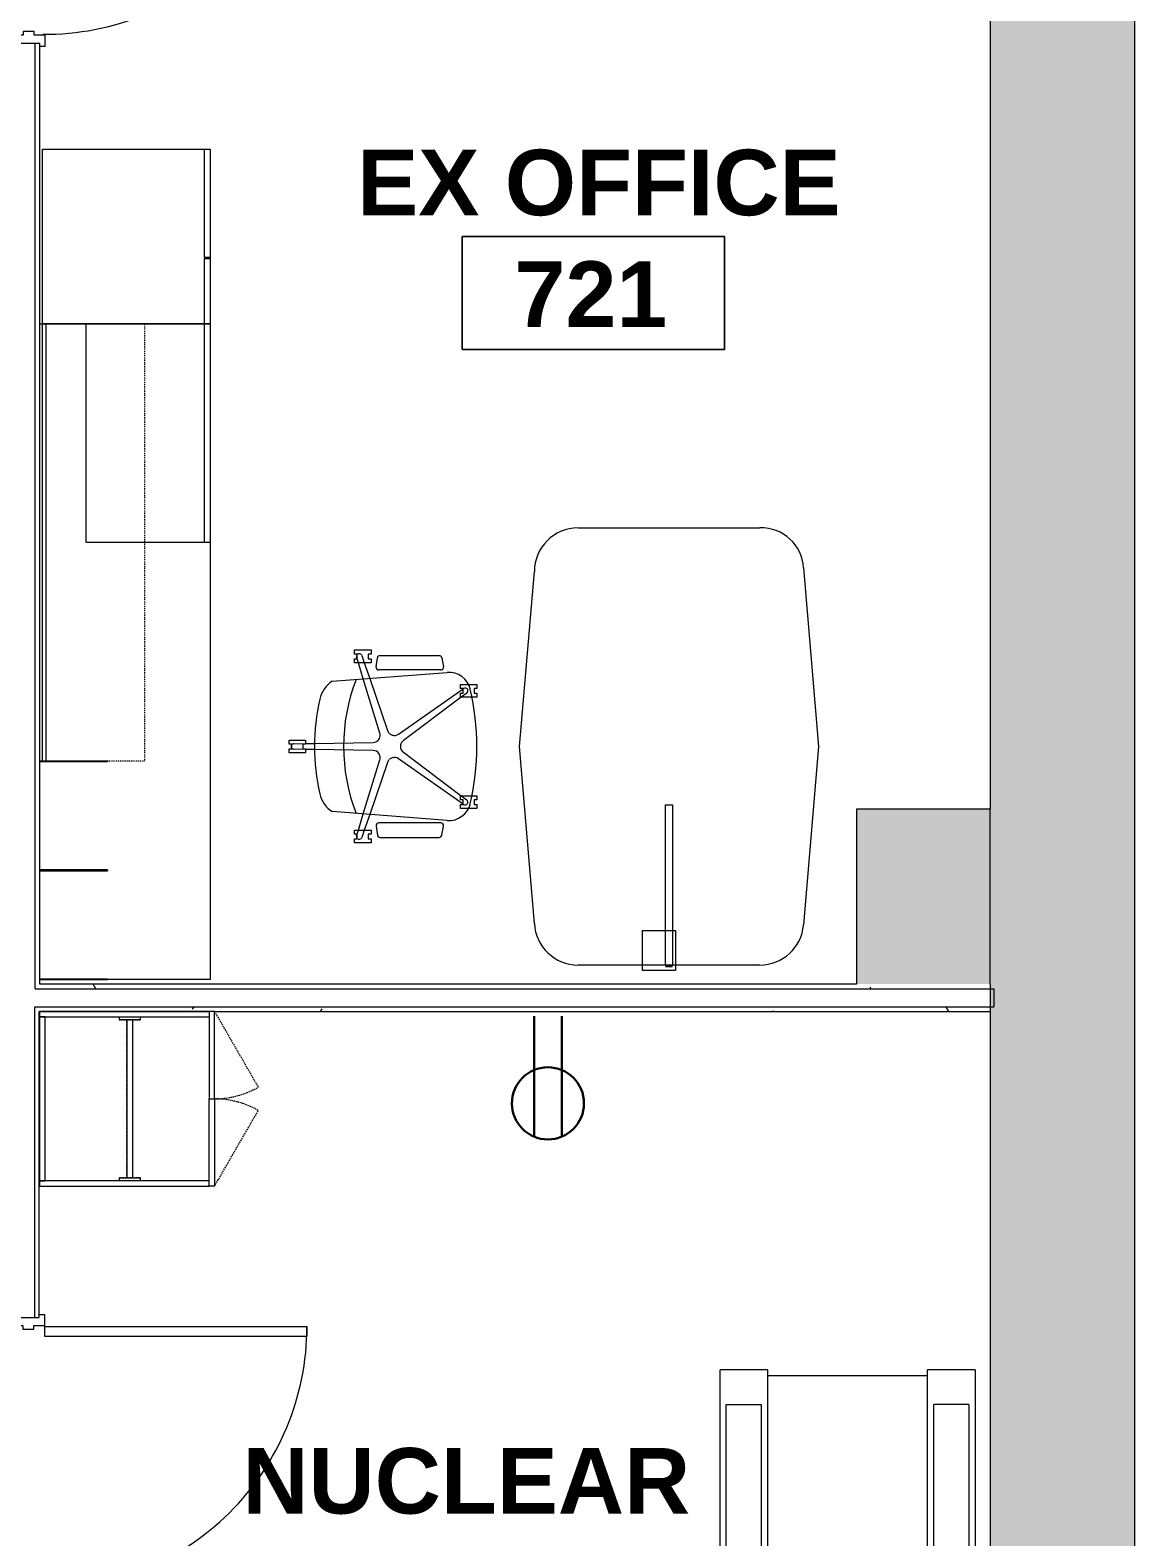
# Model space of a CAD drawing. Header units: inches. Extents: x 1076 to 2563, y 349 to 2134.
# Drawn here: x 2085.5 to 2237.1, y 1681.5 to 1888.4 of the extents above; entities that cross this region are included whole.
import ezdxf

# ---------------------------------------------------------------- set-up
doc = ezdxf.new("R2010")
doc.units = ezdxf.units.IN
doc.header["$MEASUREMENT"] = 0
doc.linetypes.add('Dash', pattern=[0.25, 0.125, -0.125])
doc.linetypes.add('Hidden', pattern=[0.28125, 0.1875, -0.09375])
for name, color, linetype, lineweight in [('A-ANNO-NOTE', 131, 'Continuous', 30), ('A-AREA-IDEN', 2, 'Continuous', 9), ('A-DOOR', 31, 'Continuous', 13), ('A-WALL', 113, 'Continuous', 13), ('A-WALL-PATT', 111, 'Continuous', 13), ('E-LITE-EQPM', 33, 'Continuous', 9), ('I-FURN', 30, 'Continuous', 9), ('I-FURN-PNLS', 30, 'Dash', 9), ('I-WALL', 2, 'Continuous', 13), ('Q-CASE', 31, 'Continuous', 13), ('Q-CASE-HDLN', 31, 'Dash', 9), ('Q-SPCQ', 91, 'Continuous', 9)]:
    doc.layers.add(name, color=color, linetype=linetype, lineweight=lineweight)
doc.styles.add('Swis721 Lt BT_B', font='', dxfattribs={"height": 9})
doc.styles.get('Swis721 Lt BT_B').set_extended_font_data('Swis721 Lt BT', bold=True)
pattern_1 = [(0, (0, 0), (30.72, 7.68), [1.267, -21.773, 1.267, -21.773, -122.88]), (0, (0, 0), (30.72, 7.68), [-46.08, 1.267, -44.813, 1.267, -21.773, -53.76]), (0, (0, 0), (30.72, 7.68), [-115.2, 1.267, -14.093, 1.267, -37.133]), (120, (11.52, 3.84), (-22.011075, 22.7643), [1.267, -21.773, 1.267, -21.773, -122.88]), (120, (11.52, 3.84), (-22.011075, 22.7643), [-46.08, 1.267, -44.813, 1.267, -21.773, -53.76]), (120, (11.52, 3.84), (-22.011075, 22.7643), [-115.2, 1.267, -14.093, 1.267, -37.133]), (240, (15.36, 19.2), (-8.708925, -30.4443), [1.267, -21.773, 1.267, -21.773, -122.88]), (240, (15.36, 19.2), (-8.708925, -30.4443), [-46.08, 1.267, -44.813, 1.267, -21.773, -53.76]), (240, (15.36, 19.2), (-8.708925, -30.4443), [-115.2, 1.267, -14.093, 1.267, -37.133])]

# ---------------------------------------------------------------- blocks, each defined once
blk = doc.blocks.new('Door - Single - Solid Door-7355446-Level XX  POWER _ SIGNAL')
at = {"layer": 'A-DOOR'}
for p, q in [((-14.01, 38.71), (-12.63, 38.71)), ((-14.01, 2.71), (-14.01, 38.71)), ((-12.63, 38.71), (-12.63, 2.71)), ((-12.63, 2.71), (-14.01, 2.71))]:
    blk.add_line(p, q, dxfattribs=at)
at = {"layer": 'A-DOOR', "lineweight": 9}
for p, q in [((-15.63, 2.71), (-15.63, 1.96)), ((-14.13, 2.71), (-15.63, 2.71)), ((-14.13, 1.21), (-14.13, 2.71)), ((23.62, 2.71), (22.12, 2.71)), ((22.12, 2.71), (22.12, 1.21)), ((23.62, 1.96), (23.62, 2.71)), ((-13.63, 1.21), (-14.13, 1.21)), ((-13.63, -0.29), (-13.63, 1.21)), ((22.12, 1.21), (21.62, 1.21)), ((21.62, 1.21), (21.62, -0.29)), ((-15.63, -1.79), (-15.63, -2.54)), ((-14.13, -2.54), (-14.13, -0.29)), ((-14.13, -0.29), (-13.63, -0.29)), ((21.62, -0.29), (22.12, -0.29)), ((22.12, -0.29), (22.12, -2.54)), ((23.62, -2.54), (23.62, -1.79)), ((-15.63, -2.54), (-14.13, -2.54)), ((22.12, -2.54), (23.62, -2.54))]:
    blk.add_line(p, q, dxfattribs=at)
blk.add_arc((-14.01, 2.71), 36, 359.5, 90, dxfattribs=at)
blk = doc.blocks.new('Treadmill_4768 - Treadmill_4768-6981837-Level XX  POWER _ SIGNAL')
at = {"layer": 'Q-SPCQ'}
for p, q in [((-28.5, -0.07), (-35, -0.07)), ((-35, -1.07), (-35, -0.08)), ((-35, -60.58), (-35, -1.07)), ((-28.5, -0.08), (-28.5, -1.07)), ((-6.5, -0.9), (-28.5, -0.9)), ((-28.5, -1.07), (-28.5, -51.95)), ((0, -0.07), (-6.5, -0.07)), ((-6.5, -1.07), (-6.5, -0.08)), ((-6.5, -51.95), (-6.5, -1.07)), ((0, -0.08), (0, -1.07)), ((0, -1.07), (0, -60.58)), ((-34.15, -56.67), (-34.15, -4.83)), ((-34.15, -4.83), (-29.35, -4.83)), ((-29.35, -4.83), (-29.35, -51.95)), ((-5.65, -51.95), (-5.65, -4.83)), ((-0.85, -4.83), (-5.65, -4.83)), ((-0.85, -4.83), (-0.85, -56.67)), ((-34.06, -36.9), (-34.06, -37.58)), ((-34.06, -36.9), (-31.06, -36.9)), ((-31.06, -37.58), (-31.06, -36.9)), ((-3.94, -36.9), (-3.94, -37.58)), ((-3.94, -36.9), (-0.94, -36.9)), ((-0.94, -37.58), (-0.94, -36.9)), ((-31.06, -37.58), (-34.06, -37.58)), ((-33.93, -37.58), (-33.93, -56.67)), ((-31.2, -52.08), (-31.2, -37.58)), ((-0.94, -37.58), (-3.94, -37.58)), ((-3.8, -37.58), (-3.8, -52.08)), ((-1.07, -56.67), (-1.07, -37.58)), ((-34, -56.67), (-34, -50.33)), ((-34, -50.33), (-33.93, -50.33)), ((-31.2, -50.33), (-31.12, -50.33)), ((-31.12, -50.33), (-31.12, -51.95)), ((-3.88, -51.95), (-3.88, -50.33)), ((-3.8, -50.33), (-3.88, -50.33)), ((-1, -50.33), (-1.07, -50.33)), ((-1, -50.33), (-1, -56.67)), ((-31.82, -52.08), (-21.07, -52.08)), ((-31.82, -54.39), (-31.82, -52.08)), ((-31.46, -51.95), (-21.18, -51.95)), ((-21.18, -51.95), (-21.06, -51.95)), ((-21.18, -52.08), (-21.18, -51.95)), ((-21.07, -52.08), (-21.07, -54.39)), ((-13.94, -51.95), (-13.82, -51.95)), ((-13.93, -52.08), (-3.18, -52.08)), ((-13.93, -52.08), (-13.93, -54.39)), ((-13.82, -51.95), (-3.54, -51.95)), ((-13.82, -52.08), (-13.82, -51.95)), ((-3.18, -54.39), (-3.18, -52.08)), ((-21.07, -54.39), (-31.82, -54.39)), ((-31.2, -56.67), (-31.2, -54.39)), ((-31.12, -54.39), (-31.12, -56.67)), ((-29.35, -54.39), (-29.35, -56.67)), ((-28.5, -54.39), (-28.5, -56.67)), ((-3.18, -54.39), (-13.93, -54.39)), ((-6.5, -56.67), (-6.5, -54.39)), ((-5.65, -56.67), (-5.65, -54.39)), ((-3.88, -56.67), (-3.88, -54.39)), ((-3.8, -54.39), (-3.8, -56.67)), ((-34.15, -66.97), (-34.15, -56.67)), ((-26.25, -56.67), (-34.15, -56.67)), ((-0.85, -56.67), (-8.75, -56.67)), ((-0.85, -56.67), (-0.85, -66.97)), ((-25.05, -66.84), (-25.05, -58.76)), ((-10, -58.76), (-25.05, -58.76)), ((-10, -58.76), (-10, -66.84)), ((-35, -60.58), (-34.15, -60.58)), ((-35, -69.36), (-35, -60.58)), ((-34.15, -60.58), (-35, -60.58)), ((-30.1, -60.26), (-25.65, -60.26)), ((-9.35, -60.26), (-4.9, -60.26)), ((0, -60.58), (-0.85, -60.58)), ((0, -60.58), (-0.85, -60.58)), ((0, -60.58), (0, -69.36)), ((-34.15, -71.97), (-34.15, -66.97)), ((-34.15, -66.97), (-29.44, -66.97)), ((-26.3, -66.97), (-8.7, -66.97)), ((-25.05, -66.97), (-25.05, -66.84)), ((-10, -66.84), (-25.05, -66.84)), ((-25.05, -66.97), (-10, -66.97)), ((-10, -66.84), (-10, -66.97)), ((-5.56, -66.97), (-0.85, -66.97)), ((-0.85, -66.97), (-0.85, -71.97)), ((-35, -69.5), (-35, -69.36)), ((-34.15, -69.36), (-35, -69.36)), ((-35, -85.58), (-35, -69.5)), ((-35, -69.5), (-34.1, -70.63)), ((-0.9, -70.63), (0, -69.5)), ((0, -69.36), (-0.85, -69.36)), ((0, -69.36), (0, -69.5)), ((0, -69.5), (0, -85.58)), ((-0.85, -71.97), (-34.15, -71.97)), ((-27.03, -85.58), (-27.03, -71.97)), ((-8.28, -71.97), (-8.28, -85.58)), ((-35, -85.96), (-35, -85.58)), ((-34.89, -85.58), (-35, -85.58)), ((-35, -86), (0, -86)), ((-27.03, -85.58), (-34.89, -85.58)), ((-8.28, -85.58), (-27.03, -85.58)), ((-0.11, -85.58), (-8.28, -85.58)), ((0, -85.58), (-0.11, -85.58)), ((0, -85.58), (0, -85.96))]:
    blk.add_line(p, q, dxfattribs=at)
at = {"layer": 'Q-SPCQ', "flags": 128}
for points in [[(-13.75, -53.25), (-13.75, -53.1), (-13.76, -52.95), (-13.78, -52.8), (-13.8, -52.65), (-13.82, -52.5), (-13.86, -52.36), (-13.9, -52.21), (-13.94, -52.07), (-13.99, -51.93), (-14.05, -51.79), (-14.11, -51.65), (-14.17, -51.52), (-14.25, -51.39), (-14.32, -51.26), (-14.4, -51.13), (-14.49, -51.01), (-14.58, -50.89), (-14.68, -50.78), (-14.78, -50.67), (-14.89, -50.56), (-15, -50.46), (-15.11, -50.36), (-15.23, -50.27), (-15.35, -50.18), (-15.47, -50.09), (-15.6, -50.02), (-15.73, -49.94), (-15.87, -49.87), (-16, -49.81), (-16.14, -49.75), (-16.28, -49.7), (-16.42, -49.66), (-16.57, -49.62), (-16.72, -49.58), (-16.86, -49.55), (-17.01, -49.53), (-17.16, -49.52), (-17.31, -49.5), (-17.46, -49.5), (-17.61, -49.5), (-17.76, -49.51), (-17.91, -49.52), (-18.06, -49.54), (-18.21, -49.57), (-18.35, -49.6), (-18.5, -49.64), (-18.64, -49.68), (-18.78, -49.73), (-18.92, -49.78), (-19.06, -49.84), (-19.2, -49.91), (-19.33, -49.98), (-19.46, -50.05), (-19.58, -50.13), (-19.71, -50.22), (-19.83, -50.31), (-19.94, -50.4), (-20.05, -50.5), (-20.16, -50.61), (-20.27, -50.72), (-20.36, -50.83), (-20.46, -50.95), (-20.55, -51.07), (-20.63, -51.19), (-20.71, -51.32), (-20.79, -51.45), (-20.86, -51.58), (-20.92, -51.72), (-20.98, -51.85), (-21.03, -51.99), (-21.08, -52.14), (-21.12, -52.28), (-21.16, -52.43), (-21.19, -52.57), (-21.21, -52.72), (-21.23, -52.87), (-21.24, -53.02), (-21.25, -53.17), (-21.25, -53.25)], [(-13.88, -52.05), (-13.94, -51.91), (-13.99, -51.77), (-14.05, -51.63), (-14.12, -51.49), (-14.19, -51.36), (-14.27, -51.23), (-14.36, -51.1), (-14.44, -50.98), (-14.54, -50.85), (-14.64, -50.74), (-14.74, -50.63), (-14.85, -50.52), (-14.96, -50.41), (-15.07, -50.31), (-15.19, -50.22), (-15.32, -50.13), (-15.44, -50.04), (-15.57, -49.97), (-15.7, -49.89), (-15.84, -49.82), (-15.98, -49.76), (-16.12, -49.7), (-16.26, -49.65), (-16.41, -49.6), (-16.55, -49.56), (-16.7, -49.53), (-16.85, -49.5), (-17, -49.47), (-17.15, -49.46), (-17.31, -49.45), (-17.46, -49.44), (-17.61, -49.44), (-17.76, -49.45), (-17.92, -49.46), (-18.07, -49.48), (-18.22, -49.51), (-18.37, -49.54), (-18.51, -49.58), (-18.66, -49.62), (-18.8, -49.67), (-18.95, -49.73), (-19.09, -49.79), (-19.22, -49.85), (-19.36, -49.92), (-19.49, -50), (-19.62, -50.08), (-19.74, -50.17), (-19.86, -50.26), (-19.98, -50.36), (-20.09, -50.46), (-20.2, -50.57), (-20.31, -50.68), (-20.41, -50.79), (-20.51, -50.91), (-20.6, -51.03), (-20.68, -51.16), (-20.76, -51.29), (-20.84, -51.42), (-20.91, -51.55), (-20.98, -51.69), (-21.04, -51.83), (-21.09, -51.97), (-21.12, -52.08)], [(-21.25, -53.25), (-21.25, -53.4), (-21.24, -53.55), (-21.22, -53.7), (-21.2, -53.85), (-21.18, -54), (-21.14, -54.14), (-21.1, -54.29), (-21.06, -54.43), (-21.01, -54.57), (-20.95, -54.71), (-20.89, -54.85), (-20.83, -54.98), (-20.75, -55.11), (-20.68, -55.24), (-20.6, -55.37), (-20.51, -55.49), (-20.42, -55.61), (-20.32, -55.72), (-20.22, -55.83), (-20.11, -55.94), (-20, -56.04), (-19.89, -56.14), (-19.77, -56.23), (-19.65, -56.32), (-19.53, -56.41), (-19.4, -56.48), (-19.27, -56.56), (-19.13, -56.63), (-19, -56.69), (-18.86, -56.75), (-18.72, -56.8), (-18.58, -56.84), (-18.43, -56.88), (-18.28, -56.92), (-18.14, -56.95), (-17.99, -56.97), (-17.84, -56.98), (-17.69, -57), (-17.54, -57), (-17.39, -57), (-17.24, -56.99), (-17.09, -56.98), (-16.94, -56.96), (-16.79, -56.93), (-16.65, -56.9), (-16.5, -56.86), (-16.36, -56.82), (-16.22, -56.77), (-16.08, -56.72), (-15.94, -56.66), (-15.8, -56.59), (-15.67, -56.52), (-15.54, -56.45), (-15.42, -56.37), (-15.29, -56.28), (-15.17, -56.19), (-15.06, -56.1), (-14.95, -56), (-14.84, -55.89), (-14.73, -55.78), (-14.64, -55.67), (-14.54, -55.55), (-14.45, -55.43), (-14.37, -55.31), (-14.29, -55.18), (-14.21, -55.05), (-14.14, -54.92), (-14.08, -54.78), (-14.02, -54.65), (-13.97, -54.51), (-13.92, -54.36), (-13.88, -54.22), (-13.84, -54.07), (-13.81, -53.93), (-13.79, -53.78), (-13.77, -53.63), (-13.76, -53.48), (-13.75, -53.33), (-13.75, -53.25)], [(-21.13, -54.39), (-21.12, -54.45), (-21.06, -54.59), (-21.01, -54.73), (-20.95, -54.87), (-20.88, -55.01), (-20.81, -55.14), (-20.73, -55.27), (-20.64, -55.4), (-20.56, -55.52), (-20.46, -55.65), (-20.36, -55.76), (-20.26, -55.87), (-20.15, -55.98), (-20.04, -56.09), (-19.93, -56.19), (-19.81, -56.28), (-19.68, -56.37), (-19.56, -56.46), (-19.43, -56.53), (-19.3, -56.61), (-19.16, -56.68), (-19.02, -56.74), (-18.88, -56.8), (-18.74, -56.85), (-18.59, -56.9), (-18.45, -56.94), (-18.3, -56.97), (-18.15, -57), (-18, -57.03), (-17.85, -57.04), (-17.69, -57.05), (-17.54, -57.06), (-17.39, -57.06), (-17.24, -57.05), (-17.08, -57.04), (-16.93, -57.02), (-16.78, -56.99), (-16.63, -56.96), (-16.49, -56.92), (-16.34, -56.88), (-16.2, -56.83), (-16.05, -56.77), (-15.91, -56.71), (-15.78, -56.65), (-15.64, -56.58), (-15.51, -56.5), (-15.38, -56.42), (-15.26, -56.33), (-15.14, -56.24), (-15.02, -56.14), (-14.91, -56.04), (-14.8, -55.93), (-14.69, -55.82), (-14.59, -55.71), (-14.49, -55.59), (-14.4, -55.47), (-14.32, -55.34), (-14.24, -55.21), (-14.16, -55.08), (-14.09, -54.95), (-14.02, -54.81), (-13.96, -54.67), (-13.91, -54.53), (-13.87, -54.39)], [(-17.5, -58.37), (-19.74, -58.29), (-21.96, -57.97), (-24.14, -57.43), (-26.25, -56.67)], [(-8.75, -56.67), (-10.86, -57.43), (-13.04, -57.97), (-15.26, -58.29), (-17.5, -58.37)], [(-30.37, -62.74), (-30.3, -61.46), (-30.1, -60.26)], [(-25.65, -60.26), (-25.44, -61.46), (-25.37, -62.74)], [(-9.63, -62.74), (-9.56, -61.46), (-9.35, -60.26)], [(-4.9, -60.26), (-4.7, -61.46), (-4.63, -62.74)], [(-29.44, -66.97), (-29.83, -66.11), (-30.13, -65.08), (-30.31, -63.94), (-30.37, -62.74)], [(-25.37, -62.74), (-25.43, -63.94), (-25.62, -65.08), (-25.91, -66.11), (-26.3, -66.97)], [(-8.7, -66.97), (-9.09, -66.11), (-9.38, -65.08), (-9.57, -63.94), (-9.63, -62.74)], [(-4.63, -62.74), (-4.69, -63.94), (-4.87, -65.08), (-5.17, -66.11), (-5.56, -66.97)], [(-26.3, -66.97), (-26.78, -67.3), (-27.31, -67.51), (-27.87, -67.58), (-28.43, -67.51), (-28.96, -67.3), (-29.44, -66.97)], [(-5.56, -66.97), (-6.04, -67.3), (-6.57, -67.51), (-7.13, -67.58), (-7.69, -67.51), (-8.22, -67.3), (-8.7, -66.97)], [(-33.2, -71.97), (-32.37, -73.59), (-31.7, -75.64), (-31.46, -77.68), (-31.67, -79.7), (-32.31, -81.69), (-33.39, -83.65), (-34.89, -85.58)], [(-0.11, -85.58), (-1.61, -83.65), (-2.69, -81.69), (-3.33, -79.7), (-3.54, -77.68), (-3.3, -75.64), (-2.63, -73.59), (-1.8, -71.97)]]:
    blk.add_lwpolyline(points, dxfattribs=at)
at = {"layer": 'Q-SPCQ'}
for start, end in [(98.2567, 101.7829), (78.2375, 81.2317), (137.9794, 140), (116.2265, 121.6794), (58.1601, 62.3293), (39.1904, 40), (157.0645, 162.4878), (19.1808, 21.6253), (199.1808, 202.3025), (219.1904, 220), (317.9794, 320), (337.0645, 342.6405), (238.1601, 242.3293), (258.2375, 261.2317), (278.2567, 281.7829), (296.2265, 301.6794)]:
    blk.add_arc((-17.5, -53.25), 3.75, start, end, dxfattribs=at)
for centre in [(-27.87, -61.28), (-7.13, -61.28)]:
    blk.add_ellipse(centre, major_axis=(2.5, 0), ratio=0.898794, start_param=3.319967, end_param=6.10481, dxfattribs=at)
blk = doc.blocks.new('F - EXECUTIVE DESK 3 - F - EXECUTIVE DESK 3-7647911-Level XX  POWER _ SIGNAL')
at = {"layer": 'E-LITE-EQPM'}
for p, q in [((8, 0.5), (30, 0.5)), ((8, -0.5), (8, 0.5)), ((25.25, 0.87), (30.75, 0.87)), ((25.25, -3.63), (25.25, 0.87)), ((30, 0.5), (30, -0.5)), ((30, -0.5), (30, 0.5)), ((30.19, -0.5), (30.19, 0.5)), ((30.75, 0.87), (30.75, -3.63)), ((30, -0.5), (8, -0.5)), ((30.75, -3.63), (25.25, -3.63))]:
    blk.add_line(p, q, dxfattribs=at)
at = {"layer": 'I-FURN'}
for p, q in [((-8.52, -26.37), (-7.95, -26.37)), ((-8.52, -27.52), (-8.52, -26.37)), ((-7.95, -26.37), (-7.95, -26.75)), ((-7.95, -26.75), (-7.33, -26.75)), ((-7.33, -26.37), (-6.77, -26.37)), ((-7.33, -26.75), (-7.33, -26.37)), ((-6.77, -26.37), (-6.77, -27.09)), ((6.77, -26.37), (7.33, -26.37)), ((6.77, -27.09), (6.77, -26.37)), ((7.33, -26.37), (7.33, -26.75)), ((7.33, -26.75), (7.95, -26.75)), ((7.95, -26.37), (8.52, -26.37)), ((7.95, -26.75), (7.95, -26.37)), ((8.52, -26.37), (8.52, -27.52)), ((-8.52, -28.62), (-8.52, -27.52)), ((-7.95, -28.62), (-8.52, -28.62)), ((-7.95, -28.25), (-7.95, -28.62)), ((-7.33, -28.25), (-7.95, -28.25)), ((-1.69, -37.11), (-7.92, -28.25)), ((-7.33, -27.77), (-6.77, -28.52)), ((-7.33, -28.62), (-7.33, -28.25)), ((-6.77, -28.62), (-7.33, -28.62)), ((-6.77, -27.09), (-6.77, -28.62)), ((-6.77, -28.52), (-0.8, -36.46)), ((0.8, -36.46), (6.77, -28.52)), ((7.92, -28.25), (1.69, -37.11)), ((6.77, -28.62), (6.77, -27.09)), ((6.77, -28.52), (7.33, -27.77)), ((7.33, -28.62), (6.77, -28.62)), ((7.33, -28.25), (7.33, -28.62)), ((7.95, -28.25), (7.33, -28.25)), ((7.95, -28.62), (7.95, -28.25)), ((8.52, -28.62), (7.95, -28.62)), ((8.52, -27.52), (8.52, -28.62)), ((-12.17, -31.18), (-10.94, -30.96)), ((-8.94, -46.23), (-10.16, -30.43)), ((10.16, -30.43), (8.94, -46.23)), ((12.17, -31.18), (10.94, -30.96)), ((-12.48, -39.66), (-12.48, -31.55)), ((-10.5, -31.33), (-10.5, -39.83)), ((10.5, -31.33), (10.5, -39.83)), ((12.48, -39.66), (12.48, -31.55)), ((-9.34, -41.08), (-2.18, -38.63)), ((2.18, -38.63), (9.34, -41.08)), ((-13.24, -40.9), (-12.68, -40.9)), ((-13.24, -43.15), (-13.24, -40.9)), ((-12.68, -40.9), (-12.68, -41.28)), ((-12.68, -41.28), (-12.05, -41.28)), ((-10.93, -40.2), (-12.16, -40.03)), ((-12.05, -40.9), (-11.49, -40.9)), ((-12.05, -41.28), (-12.05, -40.9)), ((-11.49, -40.9), (-11.49, -43.16)), ((-11.49, -41.82), (-9.34, -41.08)), ((-1.84, -39.68), (-9.27, -41.96)), ((-0.42, -48.64), (-0.55, -40.62)), ((0.55, -40.62), (0.42, -48.64)), ((9.27, -41.96), (1.84, -39.68)), ((9.34, -41.08), (11.49, -41.82)), ((10.93, -40.2), (12.16, -40.03)), ((11.49, -40.9), (12.05, -40.9)), ((11.49, -43.15), (11.49, -40.9)), ((12.05, -40.9), (12.05, -41.28)), ((12.05, -41.28), (12.68, -41.28)), ((12.68, -40.9), (13.24, -40.9)), ((12.68, -41.28), (12.68, -40.9)), ((13.24, -40.9), (13.24, -43.16)), ((-12.68, -43.15), (-13.24, -43.15)), ((-12.68, -42.78), (-12.68, -43.15)), ((-12.05, -42.78), (-12.68, -42.78)), ((-12.48, -42.16), (-11.49, -41.82)), ((-12.05, -42.82), (-12.25, -42.88)), ((-12.05, -43.16), (-12.05, -42.78)), ((-11.49, -43.16), (-12.05, -43.16)), ((-11.49, -42.64), (-12.01, -42.8)), ((-9.27, -41.96), (-11.49, -42.64)), ((11.49, -42.64), (9.27, -41.96)), ((11.49, -41.82), (12.48, -42.16)), ((12.01, -42.8), (11.49, -42.64)), ((12.05, -43.15), (11.49, -43.15)), ((12.05, -42.78), (12.05, -43.15)), ((12.68, -42.78), (12.05, -42.78)), ((12.25, -42.88), (12.05, -42.82)), ((12.68, -43.16), (12.68, -42.78)), ((13.24, -43.16), (12.68, -43.16)), ((-0.4, -49.89), (-0.42, -48.64)), ((0.42, -48.64), (0.4, -49.89)), ((-0.87, -49.89), (-0.31, -49.89)), ((-0.87, -52.13), (-0.87, -49.89)), ((-0.38, -51.5), (-0.4, -49.89)), ((-0.31, -49.89), (-0.31, -50.26)), ((-0.31, -50.26), (0.31, -50.26)), ((0.31, -49.89), (0.87, -49.89)), ((0.31, -50.26), (0.31, -49.89)), ((0.4, -49.89), (0.38, -51.5)), ((0.87, -49.89), (0.87, -52.14)), ((-0.31, -52.13), (-0.87, -52.13)), ((-0.31, -51.76), (-0.31, -52.13)), ((0.31, -51.76), (-0.31, -51.76)), ((0.31, -52.14), (0.31, -51.76)), ((0.87, -52.14), (0.31, -52.14)), ((2, -77.06), (2, -86)), ((2.06, -77.06), (2, -77.06)), ((2, -77.06), (2.06, -77.06)), ((2, -86), (2, -77.06)), ((2.06, -86.38), (2.06, -77.06)), ((2.06, -77.06), (2.06, -86.38)), ((17, -77.06), (16.94, -77.06)), ((16.94, -77.06), (16.94, -86.38)), ((16.94, -86.38), (16.94, -77.06)), ((16.94, -77.06), (17, -77.06)), ((17, -77.06), (17, -86.38)), ((17.06, -77.06), (17, -77.06)), ((17, -77.06), (17.06, -77.06)), ((17, -86.38), (17, -77.06)), ((17, -86.38), (17, -77.06)), ((17, -77.06), (17, -86.38)), ((17.06, -86.38), (17.06, -77.06)), ((17.06, -77.06), (17.06, -86.38)), ((32, -77.06), (31.94, -77.06)), ((31.94, -77.06), (31.94, -86.38)), ((31.94, -86.38), (31.94, -77.06)), ((31.94, -77.06), (32, -77.06)), ((32, -86.38), (32, -77.06)), ((32, -77.06), (32, -86.38)), ((2, -86), (2, -86.38)), ((2, -86.38), (2, -86))]:
    blk.add_line(p, q, dxfattribs=at)
for centre, radius, start, end in [((0, -60.8), 34.43, 76.8074, 103.1926), ((-7.17, -30.2), 3, 103.1926, 184.4149), ((-7.64, -27.98), 0.377, 146.6285, 213.6746), ((-7.64, -27.98), 0.377, 82.7528, 141), ((-7.64, -27.98), 0.377, 36, 81), ((7.64, -27.98), 0.377, 84, 144), ((7.64, -27.98), 0.377, 39, 82.7592), ((7.17, -30.2), 3, 355.5851, 76.8074), ((7.64, -27.98), 0.377, 326.3254, 33.3715), ((-10.87, -31.33), 0.375, 0, 100), ((10.87, -31.33), 0.375, 80, 180), ((-12.1, -31.55), 0.375, 100, 180), ((12.1, -31.55), 0.375, 0, 80), ((-2.51, -37.69), 1, 21.8184, 35.0912), ((0, -35.86), 1, 216.9088, 243.4544), ((0, -35.86), 1, 243.4544, 270), ((0, -35.86), 1, 270, 323.0912), ((2.51, -37.69), 1, 144.9088, 198), ((-2.51, -37.69), 1, 288.9088, 302.1816), ((-2.51, -37.69), 1, 302.1816, 315.4544), ((-2.51, -37.69), 1, 317.9659, 342), ((-2.51, -37.69), 1, 8.5456, 21.8184), ((-2.51, -37.69), 1, 342, 8.5456), ((2.51, -37.69), 1, 198, 222.0341), ((2.51, -37.69), 1, 224.5456, 251.0912), ((-12.1, -39.66), 0.375, 180, 262), ((-10.87, -39.83), 0.375, 262, 0), ((-1.55, -40.63), 1, 93.8184, 107.0912), ((-1.55, -40.63), 1, 54, 93.8184), ((-1.55, -40.63), 1, 0.9088, 54), ((1.55, -40.63), 1, 126, 179.0912), ((1.55, -40.63), 1, 86.1816, 126), ((1.55, -40.63), 1, 72.9088, 86.1816), ((10.87, -39.83), 0.375, 180, 278), ((12.1, -39.66), 0.375, 278, 0), ((-12.36, -42.52), 0.377, 153, 213), ((-12.36, -42.52), 0.377, 108, 146.6414), ((-12.36, -42.52), 0.377, 213.9151, 224.5315), ((-12.36, -42.52), 0.377, 228, 288), ((0, -19.28), 25.39, 248.7648, 291.2352), ((12.36, -42.52), 0.377, 252, 312), ((12.36, -42.52), 0.377, 33.3586, 72), ((12.36, -42.52), 0.377, 327, 27), ((-5.62, -44.09), 3.95, 212.6919, 257.3081), ((5.62, -44.09), 3.95, 282.6919, 327.3081), ((0, -19.14), 29.53, 257.3081, 282.6919), ((0, -51.5), 0.377, 180, 210), ((0, -51.5), 0.377, 330, 345), ((0, -51.5), 0.377, 345, 0), ((0, -51.5), 0.377, 213.5582, 224.2857), ((0, -51.5), 0.377, 225, 315)]:
    blk.add_arc(centre, radius, start, end, dxfattribs=at)
at = {"layer": 'I-FURN-PNLS', "linetype": 'Continuous'}
for p, q in [((-24.5, 18.46), (0, 20.5)), ((0, 20.5), (24.5, 18.46)), ((-30, -12.48), (-30, 12.48)), ((30, 12.48), (30, 0.87)), ((30, 0.87), (30, 0.5)), ((30, 0.5), (30, -0.5)), ((30, -0.5), (30, -3.63)), ((30, -3.63), (30, -12.48)), ((0, -20.5), (-24, -18.48)), ((24.29, -18.47), (0, -20.5)), ((-82, -63), (-58, -63)), ((-82, -86), (-82, -63)), ((-82, -63), (-67.12, -63)), ((-82, -63.75), (-82, -63)), ((-82, -63), (-67.12, -63)), ((-82, -63.75), (-82, -63)), ((-82, -63), (-67.12, -63)), ((-82, -63.75), (-82, -63)), ((-67.12, -63.75), (-82, -63.75)), ((-67.12, -63.75), (-82, -63.75)), ((-67.12, -63.75), (-82, -63.75)), ((-67.12, -63), (-67.12, -63.75)), ((-67.12, -63), (-67.12, -63.75)), ((-67.12, -63), (-67.12, -63.75)), ((-67, -63), (-58, -63)), ((-67, -63.75), (-67, -63)), ((-58, -63.75), (-67, -63.75)), ((-58, -63), (-58, -86)), ((-58, -63), (-58, -63.75)), ((-58, -63), (-28, -63)), ((-58, -63.75), (-58, -63)), ((-58, -63), (-28, -63)), ((-58, -63.75), (-58, -63)), ((-58, -63), (-28, -63)), ((-58, -63.75), (-58, -63)), ((-58, -63), (32, -63)), ((-58, -72), (-58, -63)), ((-58, -72), (-58, -63.75)), ((-28, -63.75), (-58, -63.75)), ((-28, -63.75), (-58, -63.75)), ((-28, -63), (-28, -63.75)), ((-28, -63), (-28, -63.75)), ((-28, -63), (-28, -63.75)), ((-28, -63.75), (-28, -72)), ((32, -63), (32, -77.06)), ((-58, -80), (-58, -72)), ((-58, -85.53), (-58, -72)), ((-28, -72), (-28, -80)), ((2, -77.06), (2.06, -77.06)), ((2, -86), (2, -77.06)), ((2.06, -77.06), (2.06, -86.38)), ((16.94, -77.06), (17, -77.06)), ((16.94, -86.38), (16.94, -77.06)), ((17, -77.06), (17.06, -77.06)), ((17, -86.38), (17, -77.06)), ((17, -77.06), (17, -86.38)), ((17.06, -77.06), (17.06, -86.38)), ((31.94, -77.06), (32, -77.06)), ((31.94, -86.38), (31.94, -77.06)), ((32, -77.06), (32, -86.38)), ((32, -77.06), (32, -86.38)), ((-28, -80), (-58, -80)), ((-58, -86), (-82, -86)), ((-58, -85.53), (2, -85.53)), ((-58, -86), (-58, -85.53)), ((-58, -86), (-58, -85.53)), ((2, -86), (-58, -86)), ((-58, -86.38), (-58, -86)), ((2, -85.53), (2, -86)), ((2, -86.38), (2, -86))]:
    blk.add_line(p, q, dxfattribs=at)
at = {"layer": 'I-FURN-PNLS'}
for p, q in [((-58, -72), (2, -72)), ((-58, -86), (-58, -72)), ((2, -72), (2, -86)), ((2, -86), (-58, -86))]:
    blk.add_line(p, q, dxfattribs=at)
at = {"layer": 'I-FURN-PNLS', "linetype": 'Continuous'}
for centre, radius, start, end in [((-24.22, 12.68), 5.78, 92.7502, 182.0134), ((24, 12.48), 6, 0, 85.2363), ((-24, -12.48), 6, 180, 270), ((24, -12.48), 6, 272.7502, 0)]:
    blk.add_arc(centre, radius, start, end, dxfattribs=at)
blk = doc.blocks.new('CW Cupbd Combined - Robe 80_h x 24_d - 2 Doors - 1 rail - 1 shoe shelf-7650964-Level XX  POWER _ SIGNAL')
at = {"layer": 'Q-CASE', "lineweight": 20}
for p, q in [((2.75, -2.36), (2, -2.36)), ((2, -2.36), (2, -25.61)), ((2.75, -13.26), (2.75, -2.36)), ((25.25, -2.36), (2.75, -2.36)), ((2.75, -2.36), (2.75, -3.11)), ((2.75, -3.11), (25.25, -3.11)), ((26, -2.36), (25.25, -2.36)), ((25.25, -2.36), (25.25, -13.26)), ((25.25, -3.11), (25.25, -2.36)), ((26, -25.61), (26, -2.36)), ((2.75, -25.61), (2.75, -16.21)), ((25.25, -16.21), (25.25, -25.61)), ((2, -25.61), (14, -25.61)), ((2, -26.36), (2, -25.61)), ((14, -26.36), (2, -26.36)), ((14, -25.61), (14, -26.36)), ((26, -25.61), (14, -25.61)), ((14, -25.61), (14, -26.36)), ((14, -26.36), (26, -26.36)), ((26, -26.36), (26, -25.61))]:
    blk.add_line(p, q, dxfattribs=at)
at = {"layer": 'Q-CASE', "lineweight": 9}
for p, q in [((3.14, -13.26), (2.75, -13.26)), ((2.75, -16.21), (2.75, -13.26)), ((3.14, -13.26), (3.14, -16.21)), ((24.85, -14.34), (3.14, -14.34)), ((25.25, -13.26), (24.85, -13.26)), ((24.85, -16.21), (24.85, -13.26)), ((25.25, -13.26), (25.25, -16.21)), ((2.75, -16.21), (3.14, -16.21)), ((3.14, -15.13), (24.85, -15.13)), ((24.85, -16.21), (25.25, -16.21))]:
    blk.add_line(p, q, dxfattribs=at)
at = {"layer": 'Q-CASE', "linetype": 'Hidden', "lineweight": 9}
for p, q in [((2, -26.36), (12.39, -32.36)), ((26, -26.36), (15.6, -32.36))]:
    blk.add_line(p, q, dxfattribs=at)
for centre, start, end in [((2, -26.36), 330, 0.5), ((26, -26.36), 179.5, 210)]:
    blk.add_arc(centre, 12, start, end, dxfattribs=at)
at = {"layer": 'Q-CASE-HDLN'}
for p, q in [((3.14, -13.26), (2.75, -13.26)), ((3.14, -16.21), (3.14, -13.26)), ((3.14, -14.34), (24.85, -14.34)), ((25.25, -13.26), (24.85, -13.26)), ((24.85, -13.26), (24.85, -16.21)), ((2.75, -16.21), (3.14, -16.21)), ((3.14, -15.13), (24.85, -15.13)), ((24.85, -16.21), (25.25, -16.21))]:
    blk.add_line(p, q, dxfattribs=at)
blk = doc.blocks.new('Room Tag - Room Name and Number-3379422-Level XX  POWER _ SIGNAL')
at = {"layer": 'A-AREA-IDEN'}
for p, q in [((-0.1881, -0.1636), (-0.1881, -0.0018)), ((-0.1881, -0.0018), (0.1869, -0.0018)), ((0.1869, -0.0018), (-0.1881, -0.0018)), ((-0.1881, -0.0018), (-0.1881, -0.1636)), ((0.1869, -0.0018), (0.1869, -0.1636)), ((0.1869, -0.1636), (0.1869, -0.0018)), ((0.1869, -0.1636), (-0.1881, -0.1636)), ((-0.1881, -0.1636), (0.1869, -0.1636))]:
    blk.add_line(p, q, dxfattribs=at)

msp = doc.modelspace()

# ---------------------------------------------------------------- hatches: boundary and pattern name
at = {"layer": 'A-WALL'}
msp.add_hatch(color=250, dxfattribs=at).paths.add_polyline_path([(2217.2, 1757.42), (2217.2, 1781.42), (2198.89, 1781.42), (2198.89, 1757.42)], flags=0)
at = {"layer": 'A-WALL-PATT', "lineweight": 9}
msp.add_hatch(color=7, dxfattribs=at).paths.add_polyline_path([(2237.08, 1082.48), (2237.08, 2095.92), (2217.2, 2095.92), (2217.2, 1082.48), (2227.94, 1082.48)], flags=0)
h = msp.add_hatch(dxfattribs=at)
h.set_pattern_fill('FP_1', color=256, style=0, pattern_type=2)
h.set_pattern_definition(pattern_1)
h.paths.add_polyline_path([(2217.2, 1756.79), (2217.2, 1757.42), (2086.14, 1757.42), (2086.18, 1756.79), (2217.17, 1756.79)], flags=0)
h = msp.add_hatch(dxfattribs=at)
h.set_pattern_fill('FP_1', color=256, style=0, pattern_type=2)
h.set_pattern_definition(pattern_1)
h.paths.add_polyline_path([(2217.2, 1753.67), (2217.2, 1754.29), (2086.08, 1754.29), (2086.08, 1753.67), (2217.17, 1753.67)], flags=0)
h.paths.add_polyline_path([(2083.02, 1753.67), (2083.58, 1753.67), (2083.58, 1754.29), (2083.02, 1754.29)], flags=0)
h = msp.add_hatch(dxfattribs=at)
h.set_pattern_fill('FP_1', color=256, style=0, pattern_type=2)
h.set_pattern_definition(pattern_1)
h.paths.add_polyline_path([(2086.14, 1615.29), (2086.7, 1615.29), (2086.7, 1673.17), (2086.08, 1673.17), (2086.08, 1615.29)], flags=0)
h.paths.add_polyline_path([(2086.08, 1711.67), (2086.7, 1711.67), (2086.7, 1753.67), (2086.08, 1753.66), (2086.08, 1723.61)], flags=0)

# ---------------------------------------------------------------- linework, layer by layer
at = {"layer": 'A-ANNO-NOTE'}
for p, q in [((2154.61, 1753.01), (2154.61, 1736.49)), ((2158.44, 1753.01), (2158.44, 1736.49)), ((2158.44, 1753.01), (2158.44, 1736.49))]:
    msp.add_line(p, q, dxfattribs=at)
msp.add_circle((2156.52, 1741.05), 4.95, dxfattribs=at)
at = {"layer": 'A-WALL', "color": 8, "lineweight": 20}
for p, q in [((2237.08, 1103), (2237.08, 2095.92)), ((2217.2, 1925.37), (2217.2, 1781.42)), ((2217.2, 1781.42), (2198.89, 1781.42)), ((2198.89, 1781.42), (2198.89, 1757.42)), ((2217.2, 1756.79), (2217.2, 1754.29)), ((2217.2, 1753.67), (2217.2, 1615.29))]:
    msp.add_line(p, q, dxfattribs=at)
at = {"layer": 'A-WALL'}
for p, q in [((2086.14, 1756.79), (2086.14, 1886.54)), ((2086.14, 1756.79), (2217.7, 1756.79)), ((2086.08, 1754.29), (2217.7, 1754.29)), ((2086.08, 1711.67), (2086.08, 1754.29))]:
    msp.add_line(p, q, dxfattribs=at)
at = {"layer": 'A-WALL', "lineweight": 9}
msp.add_line((2217.2, 1757.42), (2217.2, 1781.42), dxfattribs=at)
at = {"layer": 'A-WALL', "color": 55}
for p, q in [((2217.2, 1757.42), (2217.2, 1756.79)), ((2217.2, 1754.29), (2217.2, 1753.67))]:
    msp.add_line(p, q, dxfattribs=at)
at = {"layer": 'I-WALL'}
for p, q in [((2086.77, 1886.54), (2083.02, 1886.54)), ((2086.77, 1757.42), (2086.77, 1886.54)), ((2198.89, 1757.42), (2086.77, 1757.42)), ((2086.7, 1753.67), (2110.02, 1753.67)), ((2086.7, 1711.67), (2086.7, 1753.67)), ((2110.77, 1753.67), (2217.2, 1753.67)), ((2082.95, 1711.67), (2086.7, 1711.67))]:
    msp.add_line(p, q, dxfattribs=at)
at = {"layer": 'I-WALL', "lineweight": 9}
msp.add_line((2217.7, 1756.79), (2217.7, 1754.29), dxfattribs=at)

# ---------------------------------------------------------------- block references
at = {"layer": 'A-AREA-IDEN', "xscale": 95.99999999999994, "yscale": 95.99999999999994, "zscale": 95.99999999999994}
msp.add_blockref('Room Tag - Room Name and Number-3379422-Level XX  POWER _ SIGNAL', (2162.83, 1860.23), dxfattribs=at)
at = {"layer": 'A-DOOR'}
for p, rotation in [((2084.8, 1909.79), 269.9999999999999), ((2084.74, 1696.41), 270)]:
    msp.add_blockref('Door - Single - Solid Door-7355446-Level XX  POWER _ SIGNAL', p, dxfattribs=dict(at, rotation=rotation))
at = {"layer": 'I-FURN', "rotation": 270.0000000000001}
msp.add_blockref('F - EXECUTIVE DESK 3 - F - EXECUTIVE DESK 3-7647911-Level XX  POWER _ SIGNAL', (2173.14, 1790.04), dxfattribs=at)
at = {"layer": 'Q-CASE', "lineweight": 9, "rotation": 89.99999999999959}
msp.add_blockref('CW Cupbd Combined - Robe 80_h x 24_d - 2 Doors - 1 rail - 1 shoe shelf-7650964-Level XX  POWER _ SIGNAL', (2084.4, 1727.67), dxfattribs=at)
at = {"layer": 'Q-SPCQ'}
msp.add_blockref('Treadmill_4768 - Treadmill_4768-6981837-Level XX  POWER _ SIGNAL', (2215.14, 1704.54), dxfattribs=at)

# ---------------------------------------------------------------- texts
at = {"layer": 'A-AREA-IDEN', "char_height": 9, "attachment_point": 1, "style": 'Swis721 Lt BT_B'}
for s, insert, width in [('EX OFFICE', (2130.34, 1871.95), 78.477), ('721', (2151.94, 1856.63), 25.452), ('NUCLEAR', (2114.59, 1693.74), 71.508)]:
    msp.add_mtext(s, dxfattribs=dict(at, insert=insert, width=width))

doc.saveas('drawing.dxf')
